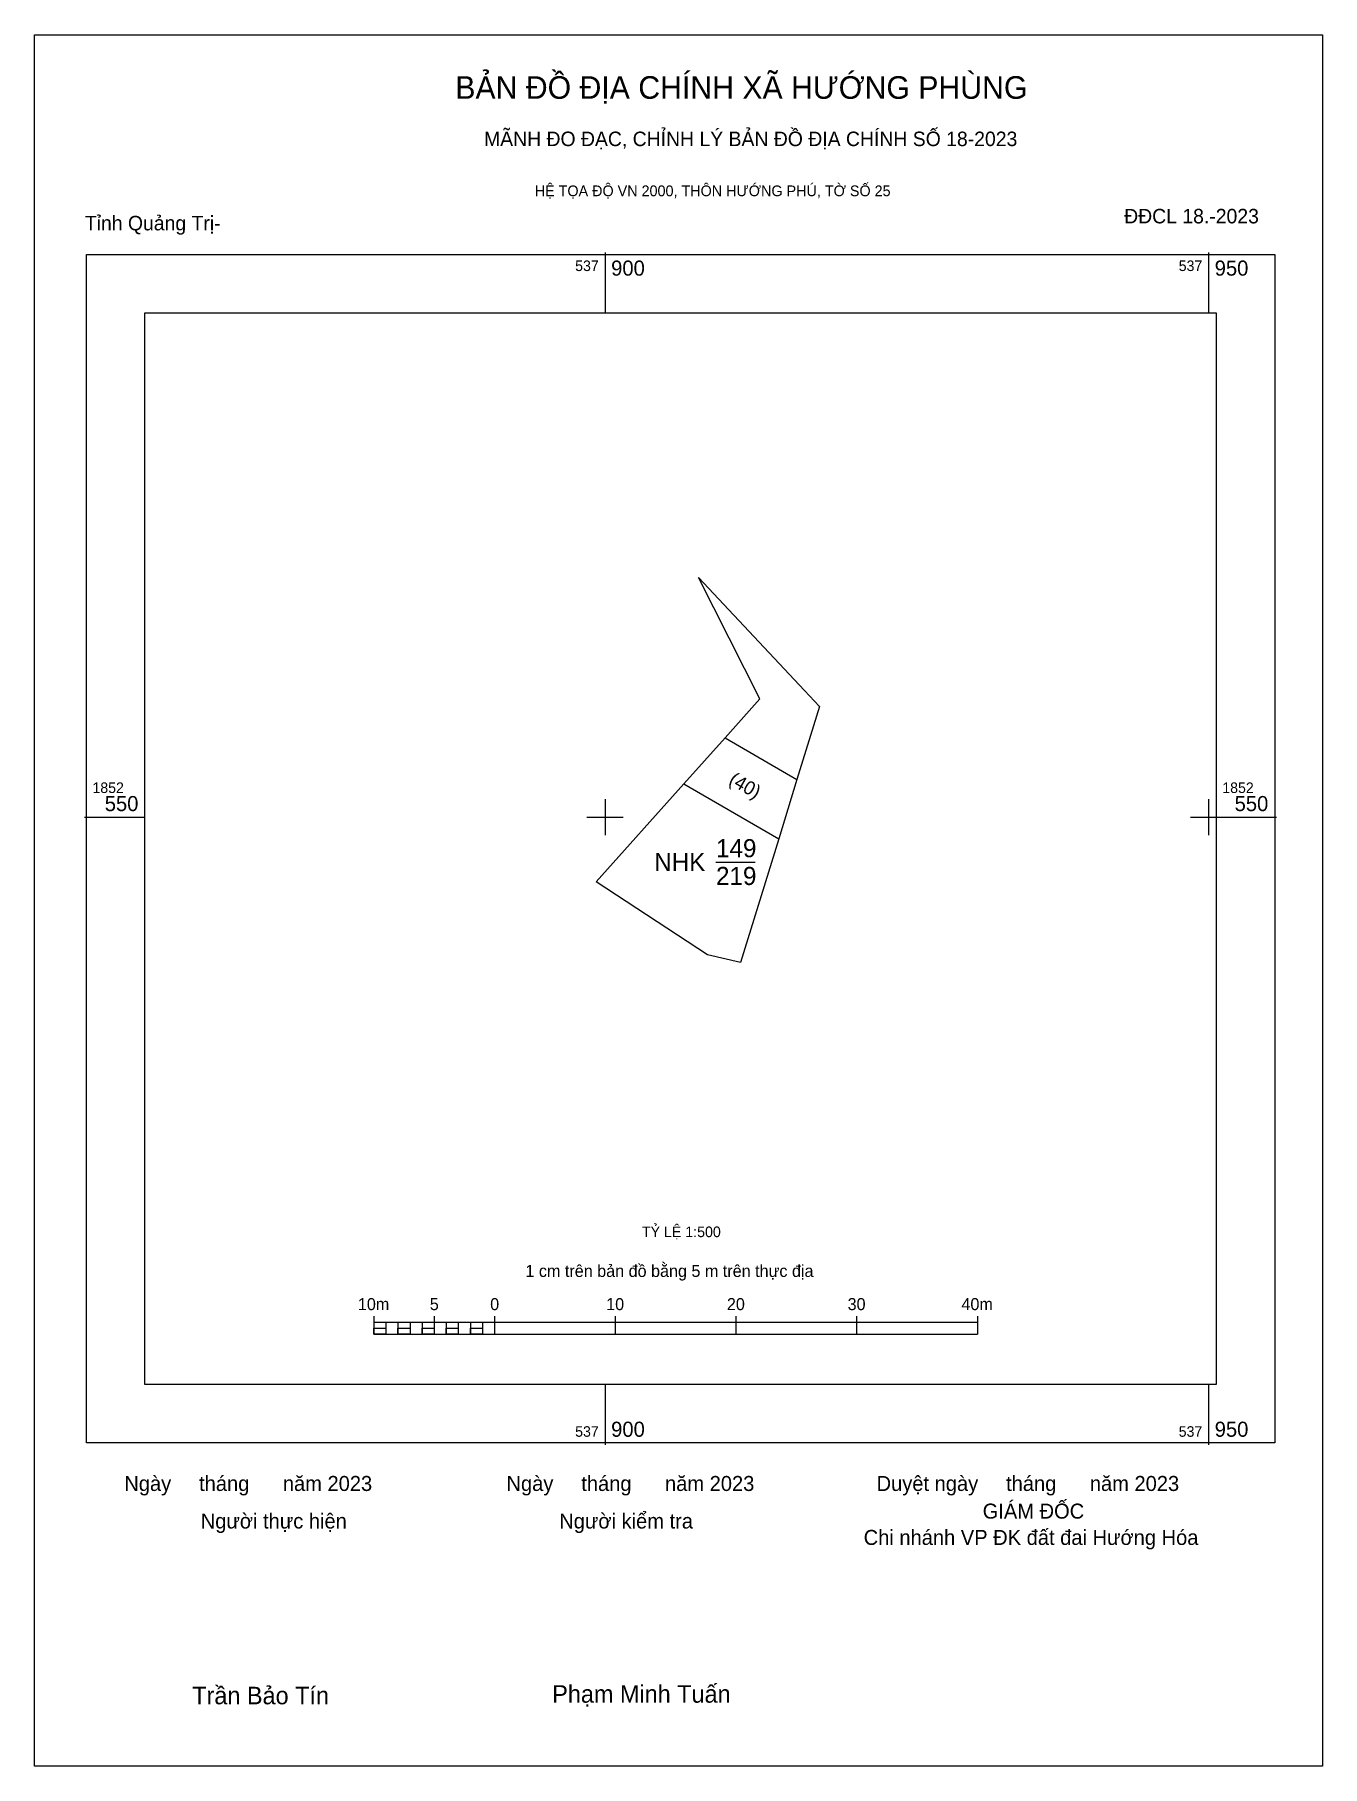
# Model space of a CAD drawing. Extents: x 537853 to 537959, y 1852471 to 1852615.
import ezdxf

# ---------------------------------------------------------------- set-up
doc = ezdxf.new("R2010")
doc.units = 0
for name, color, linetype in [('Level 10', 7, 'Continuous'), ('Level 13', 7, 'Continuous'), ('Level 15', 7, 'Continuous'), ('Level 27', 7, 'Continuous'), ('Level 50', 7, 'Continuous'), ('Level 6', 7, 'Continuous'), ('Level 62', 7, 'Continuous'), ('Level 63', 7, 'Continuous'), ('Level 9', 7, 'Continuous')]:
    doc.layers.add(name, color=color, linetype=linetype)

msp = doc.modelspace()

# ---------------------------------------------------------------- linework, layer by layer
at = {"layer": 'Level 10'}
msp.add_lwpolyline([(537912.83, 1852559.8), (537907.73, 1852569.84), (537916.53, 1852560.48), (537917.76, 1852559.18), (537915.89, 1852553.12), (537914.38, 1852548.21), (537911.23, 1852537.95), (537908.49, 1852538.6), (537899.25, 1852544.65), (537906.53, 1852552.77), (537909.94, 1852556.58)], close=True, dxfattribs=at)
at = {"layer": 'Level 15'}
msp.add_lwpolyline([(537852.74, 1852614.82), (537959.42, 1852614.82), (537959.42, 1852471.37), (537852.74, 1852471.37)], close=True, dxfattribs=at)
at = {"layer": 'Level 27'}
for p, q in [((537907.73, 1852569.84), (537907.73, 1852569.84)), ((537916.53, 1852560.48), (537916.54, 1852560.48)), ((537899.25, 1852544.65), (537899.25, 1852544.65)), ((537911.23, 1852537.95), (537911.23, 1852537.95))]:
    msp.add_line(p, q, dxfattribs=at)
at = {"layer": 'Level 50'}
msp.add_line((537909.18, 1852546.28), (537912.42, 1852546.28), dxfattribs=at)
for points in [[(537909.94, 1852556.58), (537915.89, 1852553.12)], [(537906.53, 1852552.77), (537914.38, 1852548.21)]]:
    msp.add_lwpolyline(points, dxfattribs=at)
at = {"layer": 'Level 62'}
msp.add_lwpolyline([(537861.88, 1852591.77), (537950.63, 1852591.77), (537950.63, 1852503.01), (537861.88, 1852503.01)], close=True, dxfattribs=at)
at = {"layer": 'Level 63'}
for p, q in [((537900, 1852596.77), (537900, 1852591.77)), ((537950, 1852596.77), (537950, 1852591.77)), ((537900, 1852551.5), (537900, 1852548.5)), ((537950, 1852551.5), (537950, 1852548.5)), ((537856.88, 1852550), (537861.88, 1852550)), ((537898.5, 1852550), (537901.5, 1852550)), ((537948.5, 1852550), (537951.5, 1852550)), ((537950.63, 1852550), (537955.63, 1852550)), ((537880.84, 1852508.66), (537880.84, 1852507.16)), ((537880.84, 1852508.16), (537930.84, 1852508.16)), ((537881.84, 1852508.16), (537881.84, 1852507.16)), ((537882.84, 1852508.16), (537882.84, 1852507.16)), ((537883.84, 1852508.16), (537883.84, 1852507.16)), ((537884.84, 1852508.16), (537884.84, 1852507.16)), ((537885.84, 1852508.66), (537885.84, 1852507.16)), ((537885.84, 1852508.16), (537885.84, 1852507.16)), ((537886.84, 1852508.16), (537886.84, 1852507.16)), ((537887.84, 1852508.16), (537887.84, 1852507.16)), ((537888.84, 1852508.16), (537888.84, 1852507.16)), ((537889.84, 1852508.16), (537889.84, 1852507.16)), ((537890.84, 1852508.66), (537890.84, 1852507.16)), ((537890.84, 1852508.16), (537890.84, 1852507.16)), ((537900.84, 1852508.66), (537900.84, 1852507.16)), ((537910.84, 1852508.66), (537910.84, 1852507.16)), ((537920.84, 1852508.66), (537920.84, 1852507.16)), ((537930.84, 1852508.66), (537930.84, 1852507.16)), ((537880.84, 1852507.16), (537930.84, 1852507.16)), ((537900, 1852503.01), (537900, 1852498.01)), ((537950, 1852503.01), (537950, 1852498.01))]:
    msp.add_line(p, q, dxfattribs=at)
for points in [[(537857.03, 1852596.61), (537955.48, 1852596.61), (537955.48, 1852498.17), (537857.03, 1852498.17)], [(537880.84, 1852507.66), (537881.84, 1852507.66), (537881.84, 1852507.16), (537880.84, 1852507.16)], [(537880.84, 1852507.66), (537881.84, 1852507.66), (537881.84, 1852507.16), (537880.84, 1852507.16)], [(537882.84, 1852507.66), (537883.84, 1852507.66), (537883.84, 1852507.16), (537882.84, 1852507.16)], [(537884.84, 1852507.66), (537885.84, 1852507.66), (537885.84, 1852507.16), (537884.84, 1852507.16)], [(537886.84, 1852507.66), (537887.84, 1852507.66), (537887.84, 1852507.16), (537886.84, 1852507.16)], [(537888.84, 1852507.66), (537889.84, 1852507.66), (537889.84, 1852507.16), (537888.84, 1852507.16)]]:
    msp.add_lwpolyline(points, close=True, dxfattribs=at)

# ---------------------------------------------------------------- texts
at = {"layer": 'Level 13'}
msp.add_text('(40)', height=1.125, rotation=330.2579, dxfattribs=at).set_placement((537910.16, 1852552.81))
for s, p in [('149', (537909.19, 1852546.68)), ('NHK', (537904.07, 1852545.53)), ('219', (537909.19, 1852544.38))]:
    msp.add_text(s, height=1.5, dxfattribs=at).set_placement(p)
at = {"layer": 'Level 6'}
msp.add_text('TỶ LỆ 1:500', height=0.879, dxfattribs=at).set_placement((537903.05, 1852515.21))
at = {"layer": 'Level 63'}
for s, height, p in [('BẢN ĐỒ ĐỊA CHÍNH XÃ HƯỚNG PHÙNG', 1.8718, (537887.59, 1852609.51)), ('MÃNH ĐO ĐẠC, CHỈNH LÝ BẢN ĐỒ ĐỊA CHÍNH SỐ 18-2023', 1.2011, (537889.97, 1852605.59)), ('HỆ TỌA ĐỘ VN 2000, THÔN HƯỚNG PHÚ, TỜ SỐ 25', 0.8891, (537894.17, 1852601.44)), ('537', 0.875, (537897.52, 1852595.24)), ('900', 1.25, (537900.5, 1852594.86)), ('537', 0.875, (537947.52, 1852595.24)), ('950', 1.25, (537950.5, 1852594.86)), ('1852', 0.875, (537857.53, 1852552)), ('1852', 0.875, (537951.13, 1852552)), ('550', 1.25, (537858.55, 1852550.5)), ('550', 1.25, (537952.15, 1852550.5)), ('1 cm trên bản đồ bằng 5 m trên thực địa', 1, (537893.4, 1852511.91)), ('10m', 1, (537879.52, 1852509.16)), ('5', 1, (537885.48, 1852509.16)), ('0', 1, (537890.48, 1852509.16)), ('10', 1, (537900.09, 1852509.16)), ('20', 1, (537910.09, 1852509.16)), ('30', 1, (537920.09, 1852509.16)), ('40m', 1, (537929.52, 1852509.16)), ('537', 0.875, (537897.52, 1852498.67)), ('900', 1.25, (537900.5, 1852498.67)), ('537', 0.875, (537947.52, 1852498.67)), ('950', 1.25, (537950.5, 1852498.67)), ('Ngày     tháng      năm 2023', 1.2442, (537860.17, 1852494.18)), ('Ngày     tháng      năm 2023', 1.2442, (537891.83, 1852494.18)), ('Duyệt ngày     tháng      năm 2023', 1.2442, (537922.49, 1852494.18)), ('Người thực hiện', 1.2442, (537866.5, 1852491.07)), ('Người kiểm tra', 1.2442, (537896.2, 1852491.07)), ('GIÁM ĐỐC', 1.244, (537931.28, 1852491.89)), ('Chi nhánh VP ĐK đất đai Hướng Hóa', 1.2442, (537921.42, 1852489.71)), ('Trần Bảo Tín', 1.4512, (537865.8, 1852476.51)), ('Phạm Minh Tuấn', 1.4512, (537895.62, 1852476.64))]:
    msp.add_text(s, height=height, dxfattribs=at).set_placement(p)
at = {"layer": 'Level 9'}
for s, p in [('Tỉnh Quảng Trị-', (537856.9, 1852598.61)), ('ĐĐCL 18.-2023', (537943, 1852599.19))]:
    msp.add_text(s, height=1.2011, dxfattribs=at).set_placement(p)

doc.saveas('drawing.dxf')
